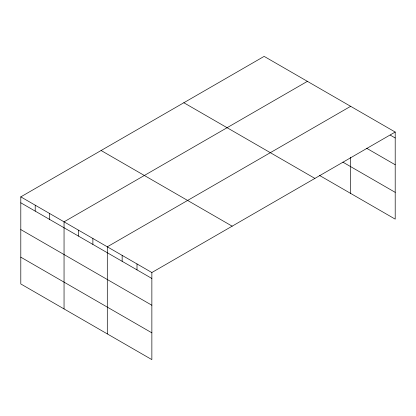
<?xml version="1.0" encoding="UTF-8"?>
<svg xmlns="http://www.w3.org/2000/svg" width="416" height="416" viewBox="0 0 416 416"><rect width="100%" height="100%" fill="white"/><g stroke="black" fill="none" stroke-linecap="round" stroke-linejoin="round"><path stroke-width="0.62" d="M395.2 132.044L151.861 272.532L151.861 359.622L20.8 283.956L20.8 196.867L264.139 56.378L395.2 132.044L395.2 219.133L319.587 175.479M307.388 81.349L64.048 221.837L64.048 308.927M350.641 106.319L107.297 246.808L107.297 333.897M390.25 135.117L395.2 137.972M366.595 148.242L395.2 164.757M342.878 162.141L395.2 192.348M183.836 102.736L314.896 178.407M101.104 150.504L232.164 226.174M20.8 196.867L151.861 272.532M20.8 202.8L151.861 278.465M20.8 229.58L151.861 305.245M20.8 257.176L151.861 332.842M350.641 157.217L350.641 193.404M137.004 263.957L137.004 269.89M122.153 255.382L122.153 261.316M92.882 238.482L92.882 244.416M78.468 230.162L78.468 236.09M49.634 213.517L49.634 219.445M35.214 205.192L35.214 211.12"/></g></svg>
